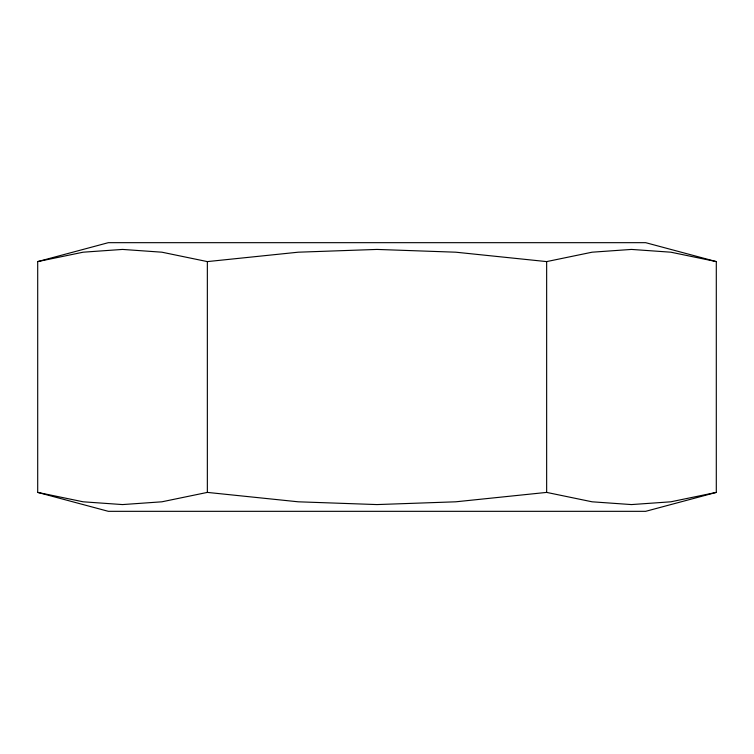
<?xml version="1.0" encoding="UTF-8"?>
<svg xmlns="http://www.w3.org/2000/svg" width="754" height="754" viewBox="0 0 754 754"><rect width="100%" height="100%" fill="white"/><g stroke="black" fill="none" stroke-linecap="round" stroke-linejoin="round"><path stroke-width="1.13" d="M37.7 261.6L108.34 242.675L645.66 242.675L716.3 261.6L716.3 492.4L645.66 511.325L108.34 511.325L37.7 492.4L37.7 261.6L83.157 252.194L122.525 249.423L161.893 252.194L207.35 261.6L298.264 252.194L377 249.423L455.736 252.194L546.65 261.6L592.107 252.194L631.475 249.423L670.843 252.194L716.3 261.6M716.3 492.4L670.843 501.806L631.475 504.577L592.107 501.806L546.65 492.4L455.736 501.806L377 504.577L298.264 501.806L207.35 492.4L161.893 501.806L122.525 504.577L83.157 501.806L37.7 492.4M546.65 261.6L546.65 492.4M207.35 261.6L207.35 492.4"/></g></svg>
